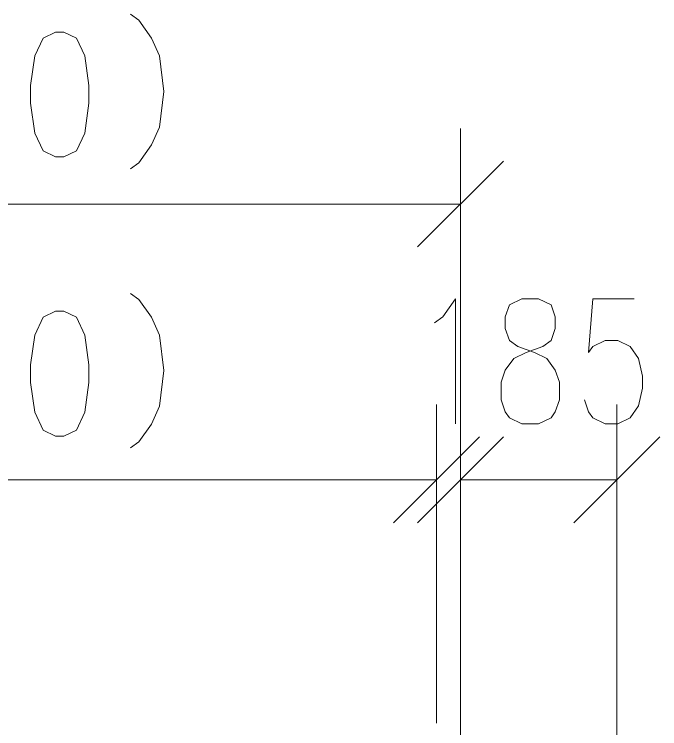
# Model space of a CAD drawing. Header units: millimetres. Extents: x -4415 to 173792, y -78716 to 47289.
# Drawn here: x 16672 to 21370, y 3310 to 8514 of the extents above; entities that cross this region are included whole.
import ezdxf

# ---------------------------------------------------------------- set-up
doc = ezdxf.new("R2010")
doc.units = ezdxf.units.MM

msp = doc.modelspace()

# ---------------------------------------------------------------- linework, layer by layer
at = {"color": 0, "lineweight": 0}
for points in [[(17518.5, 8513.8), (17578.6, 8470.9), (17669.8, 8341), (17730, 8211.1), (17760, 7951.3), (17730, 7691.5), (17669.8, 7562.7), (17578.6, 7432.8), (17518.5, 7388.8)], [(19919.9, 4142.5), (19919.9, 7680.8)], [(19607.5, 6818.8), (20232.3, 7443.5)], [(10997, 7131.2), (19919.9, 7131.2)], [(17518.5, 6480.6), (17578.6, 6436.6), (17669.8, 6306.7), (17730, 6176.8), (17760, 5918.1), (17730, 5658.3), (17669.8, 5528.4), (17578.6, 5398.5), (17518.5, 5355.6)], [(19731, 6267), (19792.1, 6311), (19883.4, 6439.8), (19883.4, 5531.6)], [(21185.5, 6439.8), (20882.8, 6439.8), (20851.7, 6051.2), (20882.8, 6094.2), (20973, 6137.1), (21064.2, 6137.1), (21155.5, 6094.2), (21215.6, 6007.2), (21245.7, 5877.3), (21245.7, 5791.4), (21215.6, 5661.5), (21155.5, 5574.6), (21064.2, 5531.6), (20973, 5531.6), (20882.8, 5574.6), (20851.7, 5618.6), (20821.6, 5704.5)], [(19744.9, 3349.2), (19744.9, 5672.3)], [(19919.9, 3263.3), (19919.9, 5672.3)], [(21057.8, 3263.3), (21057.8, 5672.3)], [(19432.5, 4810.3), (20057.3, 5435)], [(20232.3, 5435), (19607.5, 4810.3)], [(20744.3, 4810.3), (21370.2, 5435)], [(11172, 5122.6), (19744.9, 5122.6)], [(19919.9, 5122.6), (21057.8, 5122.6)]]:
    msp.add_lwpolyline(points, dxfattribs=at)
for points in [[(16973.1, 8383.9), (16881.9, 8341), (16821.8, 8211.1), (16790.7, 7995.3), (16790.7, 7865.4), (16821.8, 7648.6), (16881.9, 7518.7), (16973.1, 7475.7), (17033.3, 7475.7), (17124.5, 7518.7), (17184.6, 7648.6), (17215.8, 7865.4), (17215.8, 7995.3), (17184.6, 8211.1), (17124.5, 8341), (17033.3, 8383.9)], [(20367.5, 6439.8), (20276.3, 6396.9), (20246.2, 6311), (20246.2, 6224), (20276.3, 6137.1), (20337.5, 6094.2), (20458.8, 6051.2), (20549, 6007.2), (20610.2, 5921.3), (20640.2, 5834.4), (20640.2, 5704.5), (20610.2, 5618.6), (20580.1, 5574.6), (20488.8, 5531.6), (20367.5, 5531.6), (20276.3, 5574.6), (20246.2, 5618.6), (20216.2, 5704.5), (20216.2, 5834.4), (20246.2, 5921.3), (20307.4, 6007.2), (20397.6, 6051.2), (20518.9, 6094.2), (20580.1, 6137.1), (20610.2, 6224), (20610.2, 6311), (20580.1, 6396.9), (20488.8, 6439.8)], [(16973.1, 6350.7), (16881.9, 6306.7), (16821.8, 6176.8), (16790.7, 5961), (16790.7, 5831.1), (16821.8, 5614.3), (16881.9, 5484.4), (16973.1, 5441.5), (17033.3, 5441.5), (17124.5, 5484.4), (17184.6, 5614.3), (17215.8, 5831.1), (17215.8, 5961), (17184.6, 6176.8), (17124.5, 6306.7), (17033.3, 6350.7)]]:
    msp.add_lwpolyline(points, close=True, dxfattribs=at)

doc.saveas('drawing.dxf')
